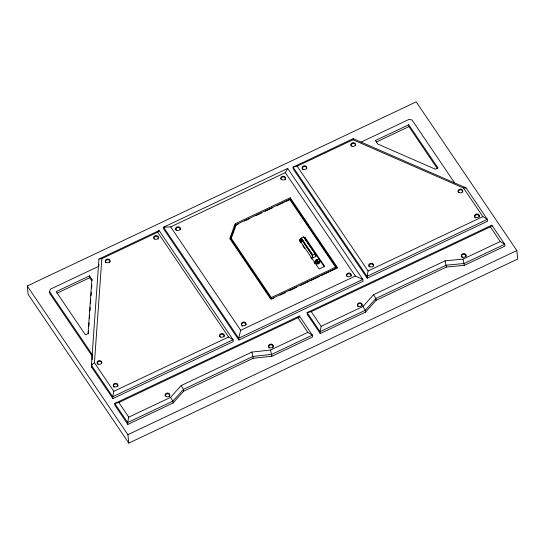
<?xml version="1.0" encoding="UTF-8"?>
<svg xmlns="http://www.w3.org/2000/svg" width="545" height="545" viewBox="0 0 545 545"><rect width="100%" height="100%" fill="white"/><g stroke="black" fill="none" stroke-linecap="round" stroke-linejoin="round"><path stroke-width="0.82" d="M91.88 279.36L88.031 333.629L85.422 334.862L56.162 291.65L89.509 275.865L91.88 279.36L92.01 280.6M88.351 333.792L88.59 330.399M88.889 326.162L89.135 322.769M89.434 318.532L89.673 315.139M89.973 310.895L90.211 307.509M90.518 303.265L90.756 299.873M91.056 295.635L91.294 292.243M91.601 288.005L91.839 284.613M98.952 259.025L91.417 365.293L91.614 367.153L112.897 398.586L233.274 341.599L233.076 339.739L159.147 230.535L98.952 259.025L101.826 258.65L157.648 232.225L159.147 230.535M91.614 367.153L91.846 363.842M92.146 359.7L92.18 354.529L49.554 291.568L50.433 289.157L98.427 266.437M98.747 266.648L98.917 264.182M112.897 398.586L112.699 396.726L113.796 391.317L94.448 362.732L101.826 258.65M299.552 317.272L299.423 316.032L297.924 317.721L307.836 332.361L312.346 335.121L271.689 354.366L252.982 356.437L183.461 389.341L172.867 401.147L127.646 422.552L114.723 403.464L118.83 402.503L128.743 417.143L127.646 422.552L127.843 424.412L173.065 403.007L183.658 391.201L253.18 358.297L271.894 356.226L312.544 336.98L312.346 335.121L299.423 316.032L114.723 403.464L114.92 405.323L127.843 424.412M491.958 226.413L491.828 225.174L490.33 226.863L500.249 241.51L504.752 244.262L464.102 263.507L446.205 265.19L375.873 298.49L365.273 310.289L320.051 331.694L307.128 312.605L311.236 311.645L321.148 326.285L320.051 331.694L320.249 333.554L365.47 312.149L376.07 300.343L446.403 267.05L464.299 265.367L504.949 246.122L504.752 244.262L491.828 225.174L307.128 312.605L307.326 314.465L320.249 333.554M297.161 166.184L352.983 139.758L463.509 188.025L482.856 216.61L487.366 219.363L366.983 276.349L293.053 167.145L297.161 166.184L368.086 270.94L366.983 276.349L367.187 278.209L487.564 221.222L487.366 219.363L466.084 187.93L353.242 138.648L293.053 167.145L293.251 169.005L367.187 278.209M352.983 139.758L353.242 138.648M287.692 168.439L285.287 172.622L355.299 276.036L362.834 279.422L238.676 338.193L163.541 227.21L170.68 226.877L240.686 330.29L238.676 338.193L238.874 340.053L363.031 281.281L362.834 279.422L287.692 168.439L163.541 227.21L163.738 229.07L238.874 340.053M235.174 223.804L229.786 238.553L270.79 299.123L337.457 267.568L290.192 197.76L235.174 223.804L235.345 225.358L230.235 239.337M231.278 238.383L271.356 297.584L271.519 299.137L231.441 239.936L231.278 238.383L236.332 224.526L289.633 199.3L335.584 267.179L335.754 268.733L330.399 271.267M303.374 241.019L301.848 241.742L301.276 240.904L301.003 238.369L303.674 236.85L324.302 266.778M312.776 257.887L312.51 255.36L315.562 253.909L315.834 256.443L312.776 257.887L311.985 254.978L301.623 239.677L301.848 241.742M128.743 417.143L170.551 397.353L181.144 385.553L251.845 352.084L270.558 350.013L307.836 332.361M321.148 326.285L362.956 306.494L373.55 294.695L445.102 260.823L462.998 259.141L500.249 241.51M94.448 362.732L91.417 365.293L112.699 396.726L233.076 339.739L228.573 336.98L157.648 232.225M27.25 285.989L416.189 101.874L516.844 250.557L517.75 259.011L128.811 443.126L28.156 294.443L27.25 285.989L127.905 434.672L128.811 443.126M170.68 226.877L285.287 172.622M361.117 142.088L409.111 119.369L412.04 119.982L454.659 182.943M408.716 124.757L375.369 140.542L377.74 144.043L435.366 169.209L437.976 167.976L408.716 124.757L408.913 126.617L437.226 168.439M57.123 293.149L89.707 277.725L89.509 275.865M376.329 142.047L408.913 126.617M235.345 225.358L238.397 223.906M244.514 221.018L249.862 218.484M255.973 215.588L261.321 213.054M265.142 211.249L272.786 207.631M276.608 205.826L284.245 202.209M285.778 201.48L290.362 199.313L290.192 197.76M301.392 238.737L299.328 239.718L319.152 268.998L324.656 266.396L304.832 237.109L304.948 238.192M301.508 239.82L299.443 240.795L300.86 242.886M316.08 260.36L316.999 259.924L318.641 262.349L317.749 263.058L316.08 260.36L317.749 263.058M316.107 260.626L316.999 259.924M317.721 262.785L318.641 262.349M271.356 297.584L335.584 267.179M272.289 298.776L273.815 298.054M279.932 295.158L285.287 292.624M289.109 290.812L296.752 287.195M300.581 285.382L308.225 281.765M309.758 281.043L319.697 276.335M321.223 275.613L328.873 271.989M240.686 330.29L355.299 276.036M113.796 391.317L228.573 336.98M368.086 270.94L482.856 216.61M118.83 402.503L297.924 317.721M311.236 311.645L490.33 226.863M127.905 434.672L516.844 250.557M463.509 188.025L466.084 187.93M290.362 199.313L337.151 268.426M305.152 238.921L315.044 253.527M303.674 236.85L315.173 253.841M315.262 255.598L315.834 256.443M317.026 260.197L318.668 262.622M301.344 237.954L312.844 254.944M301.003 238.369L312.51 255.36M302.748 245.679L304.635 248.466M310.773 257.533L311.713 258.923M314.077 262.411L315.017 263.807M89.707 277.725L91.608 280.518M92.377 356.389L49.752 293.428L49.554 291.568M373.55 294.695L375.873 298.49L376.07 300.343M362.956 306.494L365.273 310.289L365.47 312.149M181.144 385.553L183.461 389.341L183.658 391.201M170.551 397.353L172.867 401.147L173.065 403.007M270.558 350.013L271.894 356.226M251.845 352.084L253.18 358.297M462.998 259.141L464.299 265.367M445.102 260.823L446.403 267.05M241.483 325.147A2.316 1.88 -6.1 0 1 243.806 322.749A2.316 1.88 -6.1 0 1 245.952 325.093M242.518 326.278A2.316 1.88 -6.1 0 1 242.048 325.985M176.008 230.331A2.316 1.88 -6.1 0 1 177.813 227.503A2.316 1.88 -6.1 0 1 180.266 229.827M219.703 336.66A2.316 1.88 -6.1 0 1 222.026 334.262A2.316 1.88 -6.1 0 1 224.172 336.606M351.007 145.815A2.316 1.88 -6.1 0 1 353.33 143.417A2.316 1.88 -6.1 0 1 355.476 145.767M369.183 266.839A2.316 1.88 -6.1 0 1 370.995 264.012A2.316 1.88 -6.1 0 1 373.441 266.335M97.466 364.183A2.316 1.88 -6.1 0 1 97.255 363.733M97.194 363.243A2.316 1.88 -6.1 0 1 99.578 361.335A2.316 1.88 -6.1 0 1 101.82 363.188M113.939 387.223A2.316 1.88 -6.1 0 1 115.097 384.062A2.316 1.88 -6.1 0 1 117.843 386.33M105.403 261.675A2.316 1.88 -6.1 0 1 108.38 259.822A2.316 1.88 -6.1 0 1 109.681 262.567M105.675 262.615A2.316 1.88 -6.1 0 1 105.458 262.159M158.323 238.662A2.316 1.88 -6.1 0 1 158.077 239.119M153.792 238.226A2.316 1.88 -6.1 0 1 155.877 236.332A2.316 1.88 -6.1 0 1 158.357 237.688M285.396 179.332A2.316 1.88 -6.1 0 1 285.144 179.789M280.866 178.896A2.316 1.88 -6.1 0 1 283.25 176.982A2.316 1.88 -6.1 0 1 285.491 178.842M346.627 276.165A2.316 1.88 -6.1 0 1 348.95 273.767A2.316 1.88 -6.1 0 1 351.096 276.117M302.475 169.379A2.316 1.88 -6.1 0 1 304.28 166.545A2.316 1.88 -6.1 0 1 306.733 168.875M458.427 192.692A2.316 1.88 -6.1 0 1 460.232 189.858A2.316 1.88 -6.1 0 1 462.678 192.187M474.756 217.073A2.316 1.88 -6.1 0 1 477.079 214.675A2.316 1.88 -6.1 0 1 479.225 217.019M475.329 217.911A2.316 1.88 -6.1 0 1 474.974 217.523M169.808 395.65A2.316 1.88 -6.1 0 1 169.461 396.59M165.176 395.704A2.316 1.88 -6.1 0 1 167.261 393.81A2.316 1.88 -6.1 0 1 169.747 395.159M268.719 347.233A2.316 1.88 -6.1 0 1 271.635 344.896A2.316 1.88 -6.1 0 1 272.555 348.037M269.284 348.071A2.316 1.88 -6.1 0 1 268.93 347.69M357.581 305.909A2.316 1.88 -6.1 0 1 359.904 303.51A2.316 1.88 -6.1 0 1 362.05 305.854M358.147 306.746A2.316 1.88 -6.1 0 1 357.793 306.358M462.119 257.533A2.316 1.88 -6.1 0 1 463.27 254.365A2.316 1.88 -6.1 0 1 466.023 256.641M319.581 261.178A2.316 1.88 -6.1 0 1 317.769 264.005A2.316 1.88 -6.1 0 1 315.323 261.682M315.575 261.219A2.316 1.88 -6.1 0 1 315.957 260.83M242.436 325.535A2.316 1.88 -6.1 0 0 245.965 323.859A2.316 1.88 -6.1 0 0 242.559 322.272A2.316 1.88 -6.1 0 0 242.436 325.535M176.75 230.269A2.316 1.88 -6.1 0 0 180.279 228.593A2.316 1.88 -6.1 0 0 176.873 227.006A2.316 1.88 -6.1 0 0 176.75 230.269M220.657 337.048A2.316 1.88 -6.1 0 0 224.186 335.379A2.316 1.88 -6.1 0 0 220.779 333.785A2.316 1.88 -6.1 0 0 220.657 337.048M351.968 146.203A2.316 1.88 -6.1 0 0 355.497 144.534A2.316 1.88 -6.1 0 0 352.09 142.94A2.316 1.88 -6.1 0 0 351.968 146.203M369.926 266.778A2.316 1.88 -6.1 0 0 373.461 265.108A2.316 1.88 -6.1 0 0 370.048 263.514A2.316 1.88 -6.1 0 0 369.926 266.778M166.198 396.576A2.316 1.88 -6.1 0 0 169.727 394.907A2.316 1.88 -6.1 0 0 166.32 393.313A2.316 1.88 -6.1 0 0 166.198 396.576M269.673 347.621A2.316 1.88 -6.1 0 0 273.202 345.952A2.316 1.88 -6.1 0 0 269.795 344.358A2.316 1.88 -6.1 0 0 269.673 347.621M358.535 306.297A2.316 1.88 -6.1 0 0 362.064 304.621A2.316 1.88 -6.1 0 0 358.658 303.034A2.316 1.88 -6.1 0 0 358.535 306.297M281.881 179.768A2.316 1.88 -6.1 0 0 285.41 178.099A2.316 1.88 -6.1 0 0 282.003 176.505A2.316 1.88 -6.1 0 0 281.881 179.768M462.507 257.083A2.316 1.88 -6.1 0 0 466.036 255.407A2.316 1.88 -6.1 0 0 462.63 253.82A2.316 1.88 -6.1 0 0 462.507 257.083M347.581 276.553A2.316 1.88 -6.1 0 0 351.116 274.884A2.316 1.88 -6.1 0 0 347.703 273.29A2.316 1.88 -6.1 0 0 347.581 276.553M303.218 169.311A2.316 1.88 -6.1 0 0 306.746 167.642A2.316 1.88 -6.1 0 0 303.34 166.048A2.316 1.88 -6.1 0 0 303.218 169.311M459.169 192.623A2.316 1.88 -6.1 0 0 462.698 190.954A2.316 1.88 -6.1 0 0 459.292 189.36A2.316 1.88 -6.1 0 0 459.169 192.623M475.717 217.462A2.316 1.88 -6.1 0 0 479.246 215.786A2.316 1.88 -6.1 0 0 475.84 214.199A2.316 1.88 -6.1 0 0 475.717 217.462M98.209 364.115A2.316 1.88 -6.1 0 0 101.738 362.445A2.316 1.88 -6.1 0 0 98.332 360.858A2.316 1.88 -6.1 0 0 98.209 364.115M114.327 386.773A2.316 1.88 -6.1 0 0 117.856 385.104A2.316 1.88 -6.1 0 0 114.45 383.51A2.316 1.88 -6.1 0 0 114.327 386.773M106.418 262.547A2.316 1.88 -6.1 0 0 109.947 260.878A2.316 1.88 -6.1 0 0 106.541 259.284A2.316 1.88 -6.1 0 0 106.418 262.547M154.807 239.098A2.316 1.88 -6.1 0 0 158.343 237.429A2.316 1.88 -6.1 0 0 154.93 235.835A2.316 1.88 -6.1 0 0 154.807 239.098M316.243 263.044A2.316 1.88 -6.1 0 0 319.772 261.368A2.316 1.88 -6.1 0 0 316.366 259.781A2.316 1.88 -6.1 0 0 316.243 263.044"/></g></svg>
